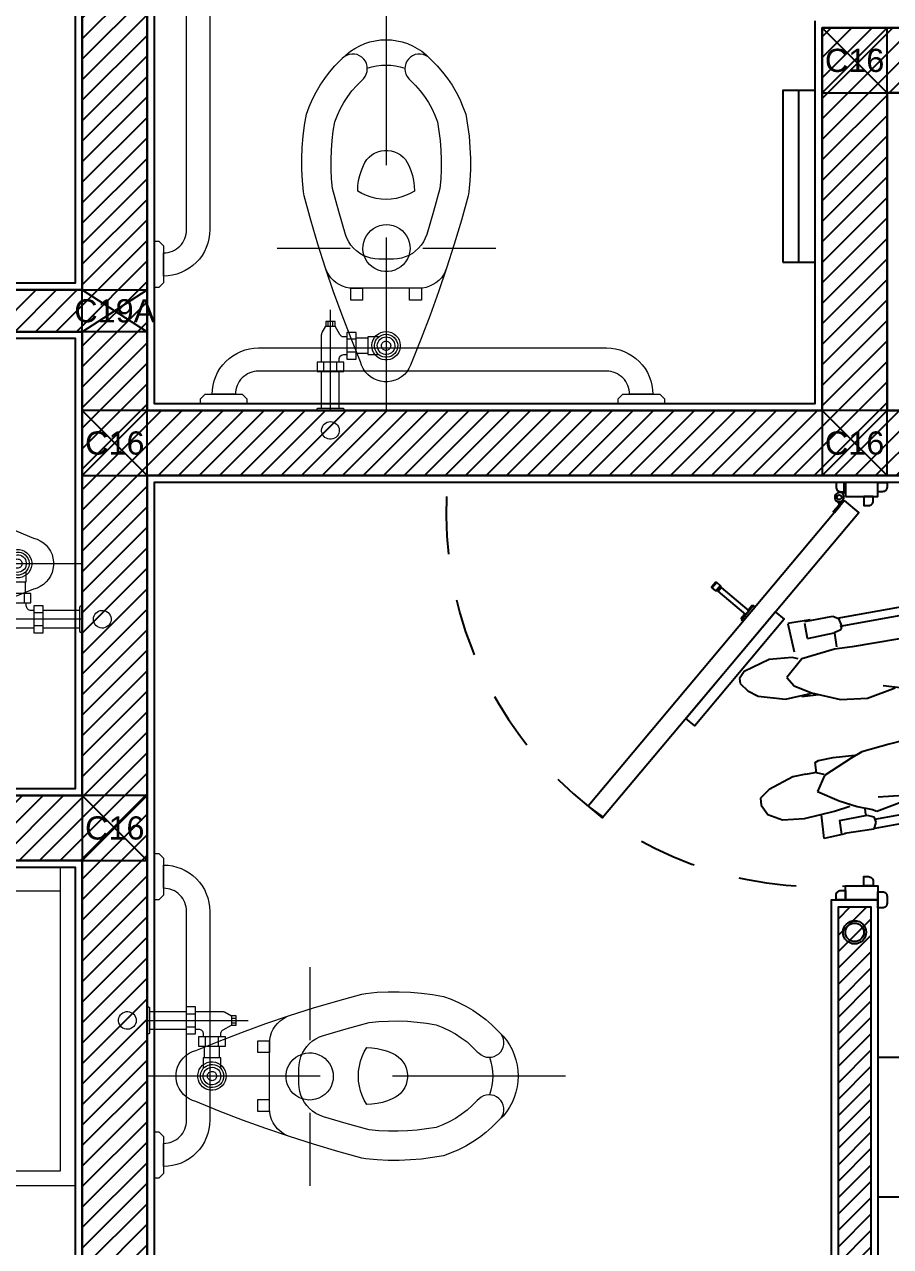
# Model space of a CAD drawing. Header units: metres. Extents: x 301.4 to 351.3, y 108.6 to 130.3.
# Drawn here: x 317.685 to 319.552, y 118.898 to 121.533 of the extents above; entities that cross this region are included whole.
import ezdxf
from ezdxf.enums import TextEntityAlignment as Align

# ---------------------------------------------------------------- set-up
doc = ezdxf.new("R2010")
doc.units = ezdxf.units.M
doc.header["$MEASUREMENT"] = 0
doc.linetypes.add('HIDDEN2', pattern=[0.1875, 0.125, -0.0625])
doc.layers.get('0').update_dxf_attribs({"color": 250, "linetype": 'CONTINUOUS', "lineweight": 25})
for name, color, linetype in [('ACCE0001', 1, 'CONTINUOUS'), ('AZJO0252', 252, 'CONTINUOUS'), ('BDOR0001', 1, 'CONTINUOUS'), ('BDOR000H', 7, 'HIDDEN2'), ('DOOR0001', 1, 'CONTINUOUS'), ('MAMP0002', 2, 'CONTINUOUS'), ('MAMP000F', 7, 'CONTINUOUS'), ('MRCO0001', 1, 'CONTINUOUS'), ('MURO000F', 7, 'CONTINUOUS'), ('PEPL0001', 1, 'CONTINUOUS')]:
    doc.layers.add(name, color=color, linetype=linetype)
doc.layers.add('ARTE0001', color=1, linetype='CONTINUOUS', lineweight=13)
doc.layers.add('MURO0004', color=4, linetype='CONTINUOUS', lineweight=30)
for name, color, linetype, plot in [('COLU_C16', 161, 'CONTINUOUS', False), ('COLU_C19', 161, 'CONTINUOUS', False), ('TUBO__NP', 161, 'CONTINUOUS', False)]:
    doc.layers.add(name, color=color, linetype=linetype, plot=plot)
doc.styles.add('Arial', font='arial.ttf', dxfattribs={"height": 0.15875})

# ---------------------------------------------------------------- blocks, each defined once
blk = doc.blocks.new('American_Standart_Modelo M')
at = {"color": 1}
for points in [[(0.3502, 0.0789), (0.3502, 0.2365)], [(0.759, 0.0946), (0.7552, 0.0981), (0.7429, 0.1103), (0.7297, 0.1217), (0.716, 0.1323), (0.7016, 0.1421), (0.6866, 0.151), (0.6711, 0.1588), (0.6551, 0.1657), (0.6387, 0.1716), (0.6151, 0.1757), (0.5913, 0.1788), (0.5673, 0.1808), (0.5433, 0.1818), (0.5194, 0.1817), (0.4954, 0.1805), (0.4715, 0.1783), (0.4671, 0.1776), (0.4628, 0.1767), (0.4106, 0.1623), (0.3587, 0.1469), (0.3069, 0.1304), (0.2997, 0.1275), (0.2927, 0.1237), (0.2864, 0.1191), (0.2806, 0.1136), (0.2756, 0.1075), (0.2714, 0.1009), (0.268, 0.0937), (0.2656, 0.0862), (0.2641, 0.0785), (0.2636, 0.0706), (0.2636, -0.0707), (0.2641, -0.0786), (0.2656, -0.0863), (0.268, -0.0938), (0.2714, -0.101), (0.2756, -0.1076), (0.2806, -0.1137), (0.2864, -0.1192), (0.2927, -0.1238), (0.2997, -0.1276), (0.3069, -0.1305), (0.3585, -0.147), (0.4106, -0.1623), (0.4628, -0.1768), (0.4671, -0.1777), (0.4715, -0.1784), (0.4954, -0.1806), (0.5194, -0.1818), (0.5433, -0.1819), (0.5673, -0.1809), (0.5913, -0.1789), (0.6151, -0.1758), (0.6387, -0.1717), (0.6551, -0.1658), (0.6711, -0.1589), (0.6866, -0.1511), (0.7016, -0.1422), (0.716, -0.1324), (0.7297, -0.1218), (0.7429, -0.1104), (0.7552, -0.0982), (0.759, -0.0947), (0.7671, -0.0863), (0.7745, -0.0771), (0.7809, -0.0672), (0.7866, -0.057), (0.7912, -0.0461), (0.7948, -0.0349), (0.7974, -0.0234), (0.799, -0.0118), (0.7995, 0), (0.799, 0.0117), (0.7974, 0.0233), (0.7948, 0.0348), (0.7912, 0.046), (0.7866, 0.0568), (0.7809, 0.0671), (0.7745, 0.077), (0.7671, 0.0862), (0.759, 0.0946), (0.7628, 0.0903), (0.7657, 0.0852), (0.7677, 0.0798), (0.7687, 0.0741), (0.7685, 0.0682), (0.7673, 0.0625), (0.7651, 0.0572), (0.762, 0.0524), (0.7579, 0.0481), (0.7532, 0.0446), (0.7479, 0.0422), (0.7424, 0.0408), (0.7365, 0.0404), (0.7308, 0.041), (0.7252, 0.0427), (0.7201, 0.0454), (0.7155, 0.049), (0.7116, 0.0525), (0.7008, 0.0633), (0.6894, 0.0734), (0.6771, 0.0827), (0.6643, 0.0911), (0.6509, 0.0985), (0.637, 0.105), (0.6227, 0.1105), (0.6023, 0.1139), (0.5819, 0.1164), (0.5612, 0.1181), (0.5407, 0.1188), (0.52, 0.1186), (0.4993, 0.1177), (0.4788, 0.1157), (0.4291, 0.102), (0.3797, 0.0875), (0.3716, 0.0845), (0.3638, 0.0805), (0.3566, 0.0757), (0.35, 0.07), (0.3441, 0.0637), (0.3389, 0.0567), (0.3346, 0.0492), (0.3311, 0.0412), (0.3287, 0.033), (0.3272, 0.0244), (0.3266, 0.0157), (0.3266, -0.0158), (0.3272, -0.0245), (0.3287, -0.033), (0.3311, -0.0413), (0.3346, -0.0494), (0.3389, -0.0568), (0.3441, -0.0638), (0.35, -0.0701), (0.3566, -0.0758), (0.3638, -0.0806), (0.3716, -0.0845), (0.3797, -0.0876), (0.4291, -0.1021), (0.4788, -0.1158), (0.4993, -0.1177), (0.52, -0.1187), (0.5407, -0.1188), (0.5612, -0.1181), (0.5819, -0.1165), (0.6023, -0.114), (0.6227, -0.1106), (0.637, -0.1051), (0.6509, -0.0986), (0.6643, -0.0912), (0.6771, -0.0828), (0.6894, -0.0736), (0.7008, -0.0634), (0.7116, -0.0525), (0.7155, -0.0491), (0.7201, -0.0455), (0.7252, -0.0428), (0.7308, -0.0411), (0.7365, -0.0405), (0.7424, -0.0409), (0.7479, -0.0423), (0.7532, -0.0448), (0.7579, -0.0482), (0.762, -0.0524), (0.7651, -0.0573), (0.7673, -0.0626), (0.7685, -0.0683), (0.7687, -0.0742), (0.7677, -0.0799), (0.7657, -0.0853), (0.7628, -0.0904), (0.759, -0.0947)], [(0.3069, 0.1304), (0.256, 0.1131), (0.2053, 0.0947), (0.155, 0.0755), (0.1051, 0.0551), (0.0976, 0.0527), (0.0905, 0.0492), (0.0838, 0.0448), (0.0779, 0.0395), (0.0728, 0.0334), (0.0686, 0.0267), (0.0653, 0.0194), (0.0632, 0.0118), (0.0621, 0.004), (0.0621, -0.0041), (0.0632, -0.0119), (0.0653, -0.0195), (0.0686, -0.0268), (0.0728, -0.0335), (0.0779, -0.0396), (0.0838, -0.0449), (0.0905, -0.0494), (0.0976, -0.0528), (0.1051, -0.0552), (0.155, -0.0756), (0.2053, -0.0949), (0.256, -0.1132), (0.3069, -0.1305)], [(0.2636, 0.0762), (0.2382, 0.0762), (0.2382, 0.0507), (0.2636, 0.0507)], [(0.7382, -0.0405), (0.7411, -0.0306), (0.7432, -0.0206), (0.7446, -0.0103), (0.745, 0), (0.7446, 0.0103), (0.7432, 0.0204), (0.7411, 0.0305), (0.7382, 0.0404)], [(0.3728, 0), (0, 0)], [(0.9018, 0), (0.5291, 0)], [(0.1587, -0.0163), (0.1587, -0.0396), (0.1207, -0.0396), (0.1207, -0.0163)], [(0.1233, -0.0396), (0.1233, -0.0646)], [(0.1559, -0.0396), (0.1559, -0.0646)], [(0.1256, -0.0646), (0.1256, -0.0846)], [(0.1536, -0.0646), (0.1536, -0.0846)], [(0.3502, -0.235), (0.3502, -0.0774)], [(0.005, -0.1011), (0.0842, -0.1011)], [(0.1042, -0.1011), (0.1106, -0.1011), (0.1125, -0.1009), (0.1144, -0.1003), (0.1162, -0.0994), (0.1177, -0.0982), (0.1189, -0.0966), (0.1198, -0.0949), (0.1204, -0.093), (0.1207, -0.091), (0.1207, -0.0846)], [(0.1587, -0.0846), (0.1587, -0.091), (0.1588, -0.0928), (0.1592, -0.0945), (0.16, -0.096), (0.161, -0.0975), (0.1622, -0.0987), (0.1637, -0.0998), (0.1818, -0.1101)], [(0, -0.12), (0.2173, -0.12)], [(0.0842, -0.1061), (0.1042, -0.1061)], [(0.1042, -0.1391), (0.1634, -0.1391), (0.1651, -0.1389), (0.1667, -0.1384), (0.1683, -0.1378), (0.1818, -0.1301), (0.1818, -0.1101), (0.1917, -0.1101), (0.1917, -0.1301), (0.1818, -0.1301)], [(0.1818, -0.1151), (0.1917, -0.1151)], [(0.1818, -0.125), (0.1917, -0.125)], [(0.005, -0.1391), (0.0842, -0.1391)], [(0.0842, -0.134), (0.1042, -0.134)]]:
    blk.add_lwpolyline(points, dxfattribs=at)
for points in [[(0.4845, -0.0608), (0.4958, -0.0592), (0.5069, -0.0567), (0.5178, -0.0534), (0.5283, -0.0491), (0.5349, -0.0458), (0.541, -0.0416), (0.5464, -0.0367), (0.5512, -0.031), (0.555, -0.0248), (0.558, -0.0181), (0.56, -0.011), (0.561, -0.0037), (0.561, 0.0036), (0.56, 0.0109), (0.558, 0.018), (0.555, 0.0247), (0.5512, 0.0309), (0.5464, 0.0366), (0.541, 0.0415), (0.5349, 0.0457), (0.5283, 0.049), (0.5178, 0.0533), (0.5069, 0.0566), (0.4958, 0.0592), (0.4845, 0.0607), (0.4731, 0.0612), (0.4678, 0.0519), (0.4634, 0.0421), (0.4598, 0.0319), (0.4574, 0.0214), (0.4558, 0.0107), (0.4553, 0), (0.4558, -0.0108), (0.4574, -0.0215), (0.4598, -0.032), (0.4634, -0.0422), (0.4678, -0.052), (0.4731, -0.0613)], [(0.1698, 0.0058), (0.1681, 0.0113), (0.1654, 0.0166), (0.1619, 0.0211), (0.1574, 0.0249), (0.1523, 0.0278), (0.1469, 0.0298), (0.1411, 0.0306), (0.1352, 0.0303), (0.1295, 0.0289), (0.1243, 0.0266), (0.1195, 0.0231), (0.1155, 0.0189), (0.1123, 0.014), (0.1102, 0.0086), (0.1091, 0.0029), (0.1091, -0.003), (0.1102, -0.0087), (0.1123, -0.0141), (0.1155, -0.0191), (0.1195, -0.0232), (0.1243, -0.0267), (0.1295, -0.029), (0.1352, -0.0304), (0.1411, -0.0307), (0.1469, -0.0299), (0.1523, -0.0279), (0.1574, -0.0251), (0.1619, -0.0212), (0.1654, -0.0166), (0.1681, -0.0115), (0.1698, -0.0059), (0.1703, 0), (0.1703, 0)], [(0.4005, 0.0081), (0.3989, 0.0154), (0.3962, 0.0224), (0.3926, 0.0288), (0.3881, 0.0347), (0.3827, 0.0398), (0.3766, 0.0441), (0.3701, 0.0475), (0.363, 0.0499), (0.3558, 0.0513), (0.3484, 0.0516), (0.341, 0.0507), (0.3338, 0.0488), (0.327, 0.0459), (0.3206, 0.0421), (0.3149, 0.0374), (0.3099, 0.0318), (0.3059, 0.0256), (0.3027, 0.0189), (0.3005, 0.0118), (0.2995, 0.0045), (0.2995, -0.003), (0.3005, -0.0103), (0.3027, -0.0175), (0.3059, -0.0241), (0.3099, -0.0303), (0.3149, -0.0359), (0.3206, -0.0406), (0.327, -0.0444), (0.3338, -0.0473), (0.341, -0.0492), (0.3484, -0.05), (0.3558, -0.0498), (0.363, -0.0484), (0.3701, -0.046), (0.3766, -0.0426), (0.3827, -0.0383), (0.3881, -0.0332), (0.3926, -0.0273), (0.3962, -0.0208), (0.3989, -0.0139), (0.4005, -0.0066), (0.4011, 0.0007), (0.4011, 0.0007)], [(0.1642, 0.0047), (0.1628, 0.0092), (0.1607, 0.0135), (0.1577, 0.0172), (0.1542, 0.0203), (0.15, 0.0227), (0.1455, 0.0242), (0.1408, 0.0249), (0.1361, 0.0247), (0.1315, 0.0236), (0.1271, 0.0216), (0.1232, 0.0188), (0.12, 0.0154), (0.1174, 0.0115), (0.1156, 0.007), (0.1148, 0.0024), (0.1148, -0.0025), (0.1156, -0.0071), (0.1174, -0.0115), (0.12, -0.0155), (0.1232, -0.0189), (0.1271, -0.0217), (0.1315, -0.0237), (0.1361, -0.0248), (0.1408, -0.0251), (0.1455, -0.0243), (0.15, -0.0228), (0.1542, -0.0204), (0.1577, -0.0173), (0.1607, -0.0136), (0.1628, -0.0093), (0.1642, -0.0048), (0.1647, 0), (0.1647, 0)], [(0.1583, 0.0035), (0.1573, 0.0071), (0.1557, 0.0103), (0.1534, 0.0131), (0.1506, 0.0154), (0.1475, 0.0172), (0.1441, 0.0184), (0.1406, 0.0189), (0.1369, 0.0187), (0.1334, 0.0179), (0.1301, 0.0164), (0.1272, 0.0143), (0.1247, 0.0117), (0.1227, 0.0087), (0.1214, 0.0054), (0.1207, 0.0017), (0.1207, -0.0018), (0.1214, -0.0054), (0.1227, -0.0088), (0.1247, -0.0118), (0.1272, -0.0145), (0.1301, -0.0165), (0.1334, -0.018), (0.1369, -0.0188), (0.1406, -0.0191), (0.1441, -0.0185), (0.1475, -0.0173), (0.1506, -0.0155), (0.1534, -0.0132), (0.1557, -0.0103), (0.1573, -0.0071), (0.1582, -0.0036), (0.1587, 0), (0.1587, 0)], [(0.1495, 0.0018), (0.1489, 0.0036), (0.1481, 0.0054), (0.1469, 0.0069), (0.1454, 0.0081), (0.1438, 0.0091), (0.142, 0.0096), (0.1401, 0.01), (0.1382, 0.0098), (0.1364, 0.0094), (0.1346, 0.0086), (0.1331, 0.0075), (0.1318, 0.0061), (0.1307, 0.0045), (0.13, 0.0028), (0.1297, 0.0009), (0.1297, -0.001), (0.13, -0.0029), (0.1307, -0.0046), (0.1318, -0.0062), (0.1331, -0.0076), (0.1346, -0.0087), (0.1364, -0.0095), (0.1382, -0.01), (0.1401, -0.0101), (0.142, -0.0097), (0.1438, -0.0091), (0.1454, -0.0082), (0.1469, -0.007), (0.1481, -0.0055), (0.1489, -0.0037), (0.1495, -0.0019), (0.1497, 0), (0.1497, 0)], [(0.2382, -0.0509), (0.2382, -0.0763), (0.2636, -0.0763), (0.2636, -0.0509)], [(0.1686, -0.0846), (0.1106, -0.0846), (0.1106, -0.0646), (0.1686, -0.0646)], [(-0.0242, -0.1165), (-0.0253, -0.113), (-0.0269, -0.1097), (-0.0291, -0.1068), (-0.0319, -0.1045), (-0.035, -0.1027), (-0.0384, -0.1015), (-0.0421, -0.101), (-0.0456, -0.1012), (-0.0491, -0.102), (-0.0525, -0.1035), (-0.0555, -0.1057), (-0.0579, -0.1082), (-0.0598, -0.1113), (-0.0612, -0.1147), (-0.0619, -0.1182), (-0.0619, -0.1218), (-0.0612, -0.1255), (-0.0598, -0.1288), (-0.0579, -0.1318), (-0.0555, -0.1345), (-0.0525, -0.1366), (-0.0491, -0.1381), (-0.0456, -0.139), (-0.0421, -0.1391), (-0.0384, -0.1385), (-0.035, -0.1374), (-0.0319, -0.1355), (-0.0291, -0.1332), (-0.0269, -0.1304), (-0.0253, -0.1272), (-0.0242, -0.1237), (-0.0239, -0.12), (-0.0239, -0.12)], [(0.0049, -0.093), (0.0048, -0.0926), (0.0046, -0.0922), (0.0043, -0.0918), (0.004, -0.0914), (0.0035, -0.0912), (0.003, -0.0911), (0.0026, -0.091), (0, -0.091), (0, -0.149), (0.0026, -0.149), (0.003, -0.149), (0.0035, -0.1488), (0.004, -0.1486), (0.0043, -0.1483), (0.0046, -0.148), (0.0048, -0.1475), (0.0049, -0.147), (0.005, -0.1466), (0.005, -0.0936)], [(0.1042, -0.149), (0.0842, -0.149), (0.0842, -0.091), (0.1042, -0.091)]]:
    blk.add_lwpolyline(points, close=True, dxfattribs=at)
blk = doc.blocks.new('ZZ_PASAM_02_SS')
for points in [[(-0.65, 0), (-0.55, 0), (-0.55, -0.01), (-0.56, -0.02), (-0.64, -0.02), (-0.65, -0.01)], [(-0.05, 0), (0.05, 0), (0.05, -0.01), (0.04, -0.02), (-0.04, -0.02), (-0.05, -0.01)]]:
    blk.add_lwpolyline(points, close=True)
blk.add_lwpolyline([(-0.075, -0.07, 0.414214), (-0.025, -0.02), (0.025, -0.02, -0.414214), (-0.075, -0.12), (-0.525, -0.12, -0.414214), (-0.625, -0.02), (-0.575, -0.02, 0.414214), (-0.525, -0.07)], format="xyb", close=True)
blk = doc.blocks.new('BISAG_MAMP_01')
for points in [[(-0.01, -0.0006, -0.192981), (-0.0077, 0.0064), (-0.0109, 0.0026, -0.414214), (-0.0179, 0.002), (-0.0309, 0.0129), (-0.0329, 0.0106), (-0.0198, -0.0003, 0.345326)], [(0.01, 0, 5.181866), (0.0072, -0.0069, 0.345326), (0.015, -0.013), (0.032, -0.013), (0.032, -0.01), (0.015, -0.01, -0.414214), (0.01, -0.005)]]:
    blk.add_lwpolyline(points, format="xyb", close=True)
blk.add_circle((0, 0), 0.005)
blk = doc.blocks.new('MARCO_MAMP_02')
for points in [[(0, 0.035), (0, 0.055), (-0.01, 0.055, 0.414214), (-0.02, 0.045), (-0.02, 0.035)], [(-0.03, -0.005), (-0.05, -0.005), (-0.05, -0.015, 0.414214), (-0.04, -0.025), (-0.03, -0.025)], [(0, -0.035), (0, -0.055), (-0.01, -0.055, -0.414214), (-0.02, -0.045), (-0.02, -0.035)]]:
    blk.add_lwpolyline(points, format="xyb", close=True)
blk.add_lwpolyline([(-0.03, 0.035), (-0.03, -0.035), (0, -0.035), (0, 0.035)], close=True)
blk = doc.blocks.new('MARCO_MAMP_01')
for points in [[(0, 0.035), (0, 0.055), (0.01, 0.055, -0.414214), (0.02, 0.045), (0.02, 0.035)], [(0.03, -0.005), (0.05, -0.005), (0.05, -0.015, -0.414214), (0.04, -0.025), (0.03, -0.025)], [(-0.0175, -0.045), (-0.0175, -0.035), (0.0175, -0.035), (0.0175, -0.045, -0.414214), (0.0075, -0.055), (-0.0075, -0.055, -0.414214)]]:
    blk.add_lwpolyline(points, format="xyb", close=True)
blk.add_lwpolyline([(0.03, 0.035), (0.03, -0.035), (0, -0.035), (0, 0.035)], close=True)
blk = doc.blocks.new('SODA')
for p, q in [((-1.5754, 0.3684), (0, 0.3684)), ((-1.5754, -0.3176), (-1.5754, 0.3684)), ((-1.5437, 0.3684), (-1.5437, 0.3176)), ((-1.5437, -0.2859), (-1.5437, 0.3684)), ((-0.0318, -0.2859), (-0.0318, 0.3684)), ((0, -0.3176), (0, 0.3684)), ((-0.5732, 0.3176), (-1.5437, 0.3176)), ((-1.0022, 0.3176), (-0.0318, 0.3176)), ((-1.226, 0.2986), (-0.9654, 0.2986)), ((-1.0022, 0.2986), (-0.9654, 0.2986)), ((-0.9179, 0.2986), (-0.6573, 0.2986)), ((-0.9179, 0.2986), (-0.6573, 0.2986)), ((-0.6098, 0.2986), (-0.3492, 0.2986)), ((-0.6098, 0.2986), (-0.3492, 0.2986)), ((-1.2483, 0.2764), (-1.2483, -0.2382)), ((-1.2334, 0.2716), (-1.1234, 0.0699)), ((-0.958, 0.2716), (-1.0681, 0.0699)), ((-0.9432, 0.2764), (-0.9432, -0.2382)), ((-0.9432, 0.2764), (-0.9432, -0.2382)), ((-0.9402, 0.2764), (-0.9402, -0.2382)), ((-0.9402, 0.2764), (-0.9402, -0.2382)), ((-0.8141, 0.0699), (-0.9276, 0.2716)), ((-0.8141, 0.0699), (-0.9276, 0.2716)), ((-0.7611, 0.0698), (-0.6476, 0.2716)), ((-0.7611, 0.0698), (-0.6476, 0.2716)), ((-0.6351, 0.2764), (-0.6351, -0.2382)), ((-0.6351, 0.2764), (-0.6351, -0.2382)), ((-0.6321, 0.2764), (-0.6321, -0.2382)), ((-0.6321, 0.2764), (-0.6321, -0.2382)), ((-0.5045, 0.0698), (-0.6195, 0.2716)), ((-0.5045, 0.0698), (-0.6195, 0.2716)), ((-0.4514, 0.0698), (-0.3395, 0.2716)), ((-0.327, 0.2764), (-0.327, -0.2382)), ((-1.1235, -0.0318), (-1.2336, -0.2336)), ((-1.1235, -0.0318), (-1.2336, -0.2336)), ((-1.0679, -0.0318), (-0.9579, -0.2336)), ((-1.0679, -0.0318), (-0.9579, -0.2336)), ((-0.9276, -0.2336), (-0.8141, -0.0318)), ((-0.9276, -0.2336), (-0.8141, -0.0318)), ((-0.6476, -0.2336), (-0.7611, -0.0318)), ((-0.6476, -0.2336), (-0.7611, -0.0318)), ((-0.6195, -0.2336), (-0.5045, -0.0318)), ((-0.6195, -0.2336), (-0.5045, -0.0318)), ((-0.3395, -0.2336), (-0.4514, -0.0318)), ((-0.3395, -0.2336), (-0.4514, -0.0318)), ((-1.226, -0.2605), (-0.9654, -0.2605)), ((-1.226, -0.2605), (-0.9654, -0.2605)), ((-0.9179, -0.2605), (-0.6573, -0.2605)), ((-0.9179, -0.2605), (-0.6573, -0.2605)), ((-0.6098, -0.2605), (-0.3492, -0.2605)), ((-0.6098, -0.2605), (-0.3492, -0.2605)), ((-1.5437, -0.2859), (-0.0318, -0.2859)), ((-1.5754, -0.3176), (0, -0.3176))]:
    blk.add_line(p, q)
for centre, radius in [((-1.0957, 0.0191), 0.0288), ((-1.0957, 0.0191), 0.0258), ((-0.7876, 0.0191), 0.0288), ((-0.7876, 0.0191), 0.0258), ((-0.4795, 0.0191), 0.0288)]:
    blk.add_circle(centre, radius)
for centre, major_axis, ratio, start_param, end_param in [((-1.226, 0.2764), (0.0157, 0.0157), 1, 0.785398, 2.356195), ((-0.9654, 0.2764), (-0.0157, 0.0157), 1, 3.926991, 5.497787), ((-0.9654, 0.2764), (-0.0157, 0.0157), 1, 3.926991, 5.497787), ((-0.9179, 0.2764), (-0.0157, 0.0157), 1, -0.785398, 0.785397), ((-0.9179, 0.2764), (-0.0157, 0.0157), 1, -0.785398, 0.785397), ((-0.6573, 0.2764), (0.0157, 0.0157), 1, 5.497787, 7.068584), ((-0.6573, 0.2764), (0.0157, 0.0157), 1, 5.497787, 7.068584), ((-0.6098, 0.2764), (0.0157, 0.0157), 1, 0.785398, 2.356193), ((-0.6098, 0.2764), (0.0157, 0.0157), 1, 0.785398, 2.356193), ((-1.0957, 0.0191), (-0.0314, 0.0314), 1, 3.926991, 10.210176), ((-1.0957, 0.0191), (-0.0314, 0.0314), 1, 3.926991, 10.210176), ((-1.0957, 0.0191), (-0.0314, 0.0314), 1, 3.926991, 10.210176), ((-1.0957, 0.0191), (-0.027, 0.027), 1, 3.926991, 10.210176), ((-0.7876, 0.0191), (0.0314, 0.0314), 1, 5.497787332956582, 11.78097264013617), ((-0.7876, 0.0191), (0.0314, 0.0314), 1, 5.497787332956582, 11.78097264013617), ((-0.4795, 0.0191), (-0.0314, 0.0314), 1, 3.926991, 10.210176), ((-0.4795, 0.0191), (-0.0314, 0.0314), 1, 3.926991, 10.210176), ((-0.4795, 0.0191), (-0.027, 0.027), 1, 3.926991, 10.210176), ((-1.0957, 0.0191), (0.0314, 0.0314), 1, 2.482956, 5.371026), ((-1.0957, 0.0191), (0.027, 0.027), 1, 2.504193, 5.349789), ((-1.226, -0.2382), (0.0157, 0.0157), 1, 2.356195, 3.926991), ((-1.226, -0.2382), (0.0157, 0.0157), 1, 2.356195, 3.926991), ((-0.9654, -0.2382), (-0.0206, 0.0085), 0.998708, 1.963038, 3.534749), ((-0.9654, -0.2382), (-0.0206, 0.0085), 0.998708, 1.963038, 3.534749), ((-0.9179, -0.2382), (-0.0157, 0.0157), 1, 0.785398, 2.356195), ((-0.6573, -0.2382), (0.0157, 0.0157), 1, 3.926991, 5.497787), ((-0.6573, -0.2382), (0.0157, 0.0157), 1, 3.926991, 5.497787), ((-0.6098, -0.2382), (0.0157, 0.0157), 1, 2.356195, 3.926991), ((-0.6098, -0.2382), (0.0157, 0.0157), 1, 2.356195, 3.926991), ((-0.3492, -0.2382), (-0.0157, 0.0157), 1, 2.356195, 3.926991), ((-0.3492, -0.2382), (-0.0157, 0.0157), 1, 2.356195, 3.926991)]:
    blk.add_ellipse(centre, major_axis=major_axis, ratio=ratio, start_param=start_param, end_param=end_param)
at = {"extrusion": (0, 0, -1)}
blk.add_ellipse((-0.3492, 0.2764), major_axis=(-0.0157, 0.0157), ratio=1, start_param=0.785398, end_param=2.356193, dxfattribs=at)
blk = doc.blocks.new('DISKP_01')
for p, q in [((0.0072, 0.4526), (0.1648, 0.6102)), ((0.0312, 0.4327), (0.1983, 0.5998)), ((0.1606, 0.5986), (0.1778, 0.5813)), ((0.2192, 0.5789), (0.044, 0.4036)), ((0.1777, 0.4986), (0.0996, 0.4205)), ((0.1197, 0.4004), (0.1978, 0.4786)), ((0.1978, 0.4786), (0.1777, 0.4986)), ((-0.0917, 0.3942), (-0.0229, 0.4431)), ((-0.0229, 0.4431), (-0.0027, 0.4463)), ((-0.0027, 0.4463), (0.0185, 0.4377)), ((0.0185, 0.4377), (0.0597, 0.354)), ((0.1037, 0.4164), (0.0583, 0.371)), ((0.1149, 0.4042), (0.0669, 0.3562)), ((0.0996, 0.4205), (0.1197, 0.4004)), ((-0.1387, 0.3686), (-0.1002, 0.3818)), ((-0.1002, 0.3818), (-0.0917, 0.3942)), ((-0.0997, 0.3803), (-0.1, 0.3637)), ((0.0836, 0.3729), (0.1406, 0.3418)), ((-0.1642, 0.3348), (-0.1387, 0.3686)), ((-0.1, 0.3637), (-0.0851, 0.333)), ((0.0597, 0.354), (0.06, 0.342)), ((-0.2047, 0.1967), (-0.0718, 0.3296)), ((-0.0407, 0.3189), (-0.1839, 0.1758)), ((-0.1712, 0.2946), (-0.1531, 0.3167)), ((-0.1656, 0.3065), (-0.1642, 0.3348)), ((-0.1531, 0.3167), (-0.1605, 0.3245)), ((-0.0882, 0.3375), (-0.1159, 0.3089)), ((-0.0851, 0.333), (-0.039, 0.342)), ((-0.0393, 0.3399), (-0.0177, 0.2909)), ((0.06, 0.342), (0.0986, 0.3275)), ((0.0986, 0.3275), (0.131, 0.3015)), ((0.1406, 0.3418), (0.2022, 0.2986)), ((-0.2713, 0.0466), (-0.026, 0.2919)), ((-0.1712, 0.2946), (-0.1724, 0.2877)), ((-0.1466, 0.2946), (-0.1611, 0.2822)), ((-0.1159, 0.3089), (-0.1466, 0.2946)), ((-0.0177, 0.2909), (-0.0016, 0.275)), ((0.0032, 0.2934), (-0.0024, 0.266)), ((0.131, 0.3015), (0.151, 0.2687)), ((0.2022, 0.2986), (0.2584, 0.2483)), ((-0.2107, 0.2347), (-0.1693, 0.2761)), ((-0.0095, 0.2653), (-0.1998, 0.075)), ((-0.1611, 0.2822), (-0.1724, 0.2877)), ((-0.0024, 0.266), (0.002, 0.2363)), ((0.1675, 0.2803), (0.1502, 0.2606)), ((0.1894, 0.278), (0.1675, 0.2803)), ((0.1931, 0.2764), (0.1872, 0.2615)), ((0.2139, 0.2786), (0.1894, 0.278)), ((0.2275, 0.2653), (0.2139, 0.2786)), ((0.2406, 0.2584), (0.2275, 0.2653)), ((-0.1988, 0.2392), (-0.1815, 0.222)), ((0.1502, 0.2606), (0.1273, 0.2311)), ((0.1411, 0.2169), (0.1483, 0.2561)), ((0.2604, 0.2376), (0.2406, 0.2584)), ((0.2584, 0.2483), (0.3251, 0.1654)), ((0.2833, 0.197), (0.2604, 0.2376)), ((-0.0269, 0.1953), (-0.0017, 0.2345)), ((0.002, 0.2363), (0.0096, 0.2084)), ((0.1273, 0.2311), (0.116, 0.187)), ((0.4149, 0.0552), (0.5789, 0.2192)), ((-0.0423, 0.1705), (-0.0269, 0.1953)), ((0.0096, 0.2084), (0.0196, 0.1901)), ((0.0141, 0.1988), (0.0321, 0.1336)), ((0.116, 0.187), (0.1208, 0.1741)), ((0.181, 0.2103), (0.1896, 0.1887)), ((0.1896, 0.1887), (0.1966, 0.1759)), ((0.2012, 0.1375), (0.2366, 0.1936)), ((0.2753, 0.1513), (0.2833, 0.197)), ((0.4815, 0.1948), (0.4034, 0.1167)), ((0.5998, 0.1983), (0.4194, 0.018)), ((0.5016, 0.1748), (0.4815, 0.1948)), ((-0.0784, 0.1364), (-0.044, 0.1652)), ((0.1176, 0.1795), (0.1141, 0.1512)), ((0.1208, 0.1741), (0.1352, 0.1569)), ((0.1577, 0.1609), (0.1767, 0.1416)), ((0.3116, 0.1406), (0.2769, 0.1601)), ((0.3251, 0.1654), (0.3527, 0.1082)), ((0.3883, -0.0505), (0.607, 0.1681)), ((0.4234, 0.0967), (0.5016, 0.1748)), ((0.5921, 0.1667), (0.5807, 0.1781)), ((-0.3137, 0.089), (-0.2542, 0.1484)), ((-0.1567, 0.0452), (-0.0784, 0.1364)), ((-0.0558, 0.1544), (-0.0496, 0.1398)), ((-0.0496, 0.1398), (-0.0416, 0.1354)), ((0.0321, 0.1336), (0.0541, 0.092)), ((0.1141, 0.1512), (0.1191, 0.1292)), ((0.1352, 0.1569), (0.1601, 0.1434)), ((0.1601, 0.1434), (0.2003, 0.1373)), ((0.2003, 0.1373), (0.2057, 0.1165)), ((0.2404, 0.1112), (0.2753, 0.1513)), ((0.3314, 0.1111), (0.3116, 0.1406)), ((-0.3402, 0.0726), (-0.2885, 0.1236)), ((-0.2339, 0.1281), (-0.292, 0.07)), ((0.1191, 0.1292), (0.1272, 0.1111)), ((0.1272, 0.1111), (0.1433, 0.098)), ((0.2057, 0.1165), (0.2172, 0.103)), ((0.2082, 0.099), (0.2404, 0.1112)), ((0.3983, 0.0699), (0.3368, 0.1116)), ((0.4075, 0.1126), (0.3835, 0.0886)), ((0.4034, 0.1167), (0.4234, 0.0967)), ((-0.2122, 0.0801), (-0.4225, -0.1302)), ((-0.2713, 0.0466), (-0.3186, 0.0939)), ((-0.2184, 0.0869), (-0.2213, 0.0965)), ((-0.2094, 0.078), (-0.2184, 0.0869)), ((0.0541, 0.092), (0.0837, 0.0636)), ((0.1433, 0.098), (0.1745, 0.0949)), ((0.1745, 0.0949), (0.2082, 0.099)), ((0.4187, 0.1004), (0.3982, 0.08)), ((-0.2797, 0.0122), (-0.3402, 0.0726)), ((-0.3376, 0.065), (-0.3349, 0.0678)), ((-0.1998, 0.075), (-0.2094, 0.078)), ((-0.1926, 0.0787), (-0.16, 0.047)), ((0.0295, 0.0469), (0.0297, 0.0662)), ((0.0837, 0.0636), (0.1353, 0.0299)), ((0.4185, 0.0315), (0.3983, 0.0699)), ((-0.3155, 0.0465), (-0.3173, 0.0447)), ((-0.2713, 0.0463), (-0.2852, 0.0184)), ((-0.1964, 0.0058), (-0.1784, 0.0297)), ((-0.1784, 0.0297), (-0.156, 0.0445)), ((-0.1601, 0.0294), (-0.1567, 0.0452)), ((0.0327, 0.0414), (-0.1116, -0.0705)), ((0.0107, -0.0071), (0.0378, 0.0355)), ((0.0777, 0.0214), (0.0529, 0.0314)), ((0.1353, 0.0299), (0.1768, 0.0211)), ((0.1768, 0.0211), (0.2064, 0.0305)), ((0.2053, 0.035), (0.2291, 0.024)), ((0.3978, -0.0275), (0.4185, 0.0315)), ((-0.437, -0.1189), (-0.2928, 0.0253)), ((-0.2408, -0.0155), (-0.1912, 0.0076)), ((0.2224, 0.0221), (0.1985, -0.0065)), ((0.2291, 0.024), (0.253, 0.0183)), ((0.253, 0.0183), (0.2863, 0.0208)), ((0.2792, 0.0206), (0.2888, -0.0037)), ((-0.2701, -0.0354), (-0.2408, -0.0155)), ((-0.0278, -0.0781), (0.0107, -0.0071)), ((0.0537, -0.2784), (0.3092, -0.0228)), ((0.2795, -0.0095), (0.0821, -0.2069)), ((0.1743, -0.0241), (0.1532, -0.0661)), ((0.1957, -0.0073), (0.1622, -0.03)), ((0.2888, -0.0037), (0.3083, -0.012)), ((0.3083, -0.012), (0.3204, -0.0152)), ((0.3259, -0.0151), (0.3209, -0.064)), ((-0.3071, -0.0633), (-0.2701, -0.0354)), ((-0.0689, -0.0422), (-0.0333, -0.0782)), ((0.178, -0.1817), (0.3159, -0.0438)), ((0.3697, -0.0625), (0.3978, -0.0275)), ((-0.3779, -0.1518), (-0.3071, -0.0633)), ((-0.1116, -0.0705), (-0.1502, -0.1021)), ((-0.0676, -0.165), (-0.0278, -0.0781)), ((0.1532, -0.0661), (0.0695, -0.1608)), ((0.3249, -0.0671), (0.2984, -0.0868)), ((0.331, -0.0709), (0.3209, -0.064)), ((0.3499, -0.0724), (0.331, -0.0709)), ((0.3697, -0.0625), (0.3499, -0.0724)), ((0.3655, -0.1064), (0.3697, -0.0625)), ((-0.4046, -0.1366), (-0.3242, -0.0812)), ((-0.1502, -0.1021), (-0.1813, -0.1189)), ((0.2984, -0.0868), (0.2824, -0.1196)), ((-0.4404, -0.1198), (-0.4841, -0.1665)), ((-0.4256, -0.1248), (-0.4404, -0.1198)), ((-0.4184, -0.1351), (-0.4256, -0.1248)), ((-0.1813, -0.1189), (-0.2708, -0.1975)), ((-0.1813, -0.1189), (-0.1851, -0.1178)), ((0.2829, -0.1185), (0.1989, -0.2025)), ((0.2705, -0.1312), (0.2842, -0.1394)), ((0.2842, -0.1394), (0.2932, -0.1301)), ((0.2932, -0.1301), (0.3021, -0.1296)), ((0.3021, -0.1296), (0.2981, -0.1517)), ((0.3095, -0.1557), (0.3522, -0.1287)), ((0.3522, -0.1287), (0.3655, -0.1064)), ((-0.4673, -0.1916), (-0.4236, -0.1493)), ((-0.4153, -0.1606), (-0.425, -0.1528)), ((-0.4236, -0.1493), (-0.4184, -0.1351)), ((-0.4209, -0.1773), (-0.4069, -0.1462)), ((-0.4069, -0.1462), (-0.4046, -0.1366)), ((0.2293, -0.2095), (0.2912, -0.1477)), ((0.2981, -0.1517), (0.3095, -0.1557)), ((-0.4834, -0.1649), (-0.5179, -0.1962)), ((-0.4673, -0.1916), (-0.4892, -0.1705)), ((-0.4326, -0.2161), (-0.4209, -0.1773)), ((-0.1136, -0.2037), (-0.061, -0.1608)), ((0.0611, -0.1768), (-0.0137, -0.2498)), ((0.0695, -0.1608), (0.0611, -0.1768)), ((0.0644, -0.1754), (0.0888, -0.2004)), ((0.221, -0.1794), (0.2343, -0.1927)), ((-0.5179, -0.1962), (-0.4794, -0.2303)), ((-0.457, -0.2114), (-0.4287, -0.1905)), ((-0.2708, -0.1975), (-0.3182, -0.2363)), ((-0.1566, -0.2469), (-0.1136, -0.2037)), ((0.0821, -0.2069), (0.0851, -0.2165)), ((-0.5067, -0.2556), (-0.457, -0.2114)), ((-0.4427, -0.2661), (-0.4326, -0.2161)), ((-0.3182, -0.2363), (-0.3425, -0.2474)), ((0.0871, -0.2193), (-0.1231, -0.4295)), ((-0.0422, -0.2274), (-0.0546, -0.2224)), ((0.0851, -0.2165), (0.094, -0.2254)), ((0.094, -0.2254), (0.1036, -0.2284)), ((-0.5357, -0.293), (-0.5067, -0.2556)), ((-0.3425, -0.2474), (-0.4059, -0.2729)), ((-0.3636, -0.2802), (-0.3329, -0.2445)), ((-0.2161, -0.2921), (-0.1633, -0.2557)), ((-0.1744, -0.2802), (-0.1566, -0.2469)), ((-0.0137, -0.2498), (-0.1439, -0.3824)), ((0.1302, -0.2385), (0.0748, -0.2993)), ((0.0951, -0.3197), (0.1514, -0.2579)), ((-0.4059, -0.2729), (-0.4427, -0.2661)), ((-0.4049, -0.2751), (-0.4123, -0.2938)), ((-0.3866, -0.3025), (-0.3636, -0.2802)), ((0.0192, -0.2868), (0.0797, -0.3472)), ((0.0533, -0.2783), (0.0255, -0.2923)), ((0.0537, -0.2784), (0.1, -0.3247)), ((-0.5447, -0.3255), (-0.5357, -0.293)), ((-0.4267, -0.3081), (-0.4473, -0.3276)), ((-0.4267, -0.3081), (-0.4123, -0.2938)), ((-0.4111, -0.2907), (-0.3945, -0.3054)), ((-0.3945, -0.3054), (-0.3866, -0.3025)), ((-0.2511, -0.3382), (-0.2161, -0.2921)), ((-0.1118, -0.4441), (0.0324, -0.2999)), ((0.0797, -0.3473), (0.1282, -0.2933)), ((-0.5364, -0.3491), (-0.5447, -0.3255)), ((-0.4473, -0.3276), (-0.4984, -0.3539)), ((-0.2751, -0.3976), (-0.2511, -0.3382)), ((0.0543, -0.3218), (0.0507, -0.3257)), ((0.072, -0.3451), (0.0746, -0.3422)), ((-0.5247, -0.3584), (-0.5364, -0.3491)), ((-0.4984, -0.3539), (-0.5247, -0.3584)), ((-0.2938, -0.4102), (-0.269, -0.3828)), ((-0.1439, -0.3824), (-0.1696, -0.4108)), ((-0.3188, -0.4361), (-0.2778, -0.399)), ((-0.2839, -0.4371), (-0.2751, -0.3976)), ((-0.1696, -0.4108), (-0.2269, -0.4566)), ((-0.1417, -0.4304), (-0.1634, -0.4099)), ((-0.3466, -0.4884), (-0.3188, -0.4361)), ((-0.2789, -0.4605), (-0.2839, -0.4371)), ((-0.1841, -0.4719), (-0.1408, -0.4313)), ((-0.1279, -0.4234), (-0.1408, -0.4313)), ((-0.1209, -0.4265), (-0.1279, -0.4234)), ((-0.1106, -0.4415), (-0.12, -0.427)), ((-0.1132, -0.4546), (-0.1106, -0.4415)), ((-0.2269, -0.4566), (-0.2789, -0.4605)), ((-0.2315, -0.4632), (-0.2365, -0.4756)), ((-0.1841, -0.4719), (-0.1605, -0.4951)), ((-0.1573, -0.4976), (-0.1132, -0.4546)), ((-0.3496, -0.513), (-0.3466, -0.4884)), ((-0.2365, -0.4756), (-0.2682, -0.5139)), ((-0.1818, -0.5245), (-0.2242, -0.4786)), ((-0.1809, -0.5251), (-0.147, -0.4902)), ((-0.3466, -0.5352), (-0.3496, -0.513)), ((-0.2682, -0.5139), (-0.3201, -0.5431)), ((-0.3387, -0.543), (-0.3466, -0.5352)), ((-0.3201, -0.5431), (-0.3387, -0.543))]:
    blk.add_line(p, q)
for centre, radius, start, end in [((0.2088, 0.5893), 0.0148, 315, 135), ((0.5893, 0.2088), 0.0148, 315, 135), ((-0.1943, 0.1863), 0.0148, 135, 315), ((-0.244, 0.1383), 0.0144, 315, 135), ((-0.3275, 0.0548), 0.0144, 135, 315), ((0.1884, -0.1921), 0.0148, 135, 315), ((0.1408, -0.2482), 0.0144, 317.6629, 137.6629), ((0.0613, -0.3354), 0.0144, 137.6629, 317.6629)]:
    blk.add_arc(centre, radius, start, end)
blk = doc.blocks.new('TOPE_COLG')
for p, q in [((0.0075, 0.0975), (-0.0075, 0.0975)), ((-0.0075, 0.0875), (0.0075, 0.0875)), ((0.0063, 0.0853), (-0.0062, 0.0853)), ((-0.005, 0.0832), (0.005, 0.0832))]:
    blk.add_line(p, q)
blk.add_lwpolyline([(-0.005, 0.005), (-0.005, 0.0832, 0.268001), (-0.0062, 0.0853, -0.26799), (-0.0075, 0.0875), (-0.0075, 0.0975, -0.414214), (-0.005, 0.1), (0.005, 0.1, -0.414214), (0.0075, 0.0975), (0.0075, 0.0875, -0.267949), (0.0063, 0.0853, 0.267949), (0.005, 0.0832), (0.005, 0.005), (-0.005, 0.005), (0.005, 0.005)], format="xyb")
for points in [[(-0.02, 0.005), (0.02, 0.005), (0.02, 0), (-0.02, 0)], [(-0.0135, 0.007), (-0.018, 0.007), (-0.018, 0.005), (-0.008, 0.005), (-0.008, 0.007), (-0.0125, 0.007), (-0.0125, 0.006), (-0.0135, 0.006)], [(0.0135, 0.007), (0.018, 0.007), (0.018, 0.005), (0.008, 0.005), (0.008, 0.007), (0.0125, 0.007), (0.0125, 0.006), (0.0135, 0.006)]]:
    blk.add_lwpolyline(points, close=True)
blk = doc.blocks.new('ZZ_PASAM_SS')
blk.add_lwpolyline([(0.825, 0.07, -0.414214), (0.875, 0.02), (0.925, 0.02, 0.414214), (0.825, 0.12), (0.075, 0.12, 0.414214), (-0.025, 0.02), (0.025, 0.02, -0.414214), (0.075, 0.07)], format="xyb", close=True)
for points in [[(-0.05, 0), (0.05, 0), (0.05, 0.01), (0.04, 0.02), (-0.04, 0.02), (-0.05, 0.01)], [(0.85, 0), (0.95, 0), (0.95, 0.01), (0.94, 0.02), (0.86, 0.02), (0.85, 0.01)]]:
    blk.add_lwpolyline(points, close=True)

msp = doc.modelspace()

# ---------------------------------------------------------------- hatches: boundary and pattern name
at = {"layer": 'MAMP000F'}
h = msp.add_hatch(dxfattribs=at)
h.set_pattern_fill('ANSI31', color=256, scale=0.2, angle=360, style=0)
h.set_pattern_definition([(45, (317.949584, 118.680256), (-0.01767767, 0.01767767), [])])
h.paths.add_polyline_path([(317.9496, 118.6803), (317.9496, 118.7503), (319.4396, 118.7503), (319.4396, 119.6303), (319.5096, 119.6303), (319.5096, 118.6803)])
at = {"layer": 'MURO000F'}
h = msp.add_hatch(dxfattribs=at)
h.set_pattern_fill('ANSI31', color=256, scale=0.25, angle=360, style=0)
h.set_pattern_definition([(45, (290.604584, 90.540256), (-0.022097087, 0.022097087), [])])
h.paths.add_polyline_path([(317.9496, 125.3203), (317.8096, 125.3203), (317.8096, 122.4503), (315.0496, 122.4503), (315.0496, 121.7103), (315.1896, 121.7103), (315.1896, 122.3103), (316.0896, 122.3103), (316.0896, 121.7103), (316.1796, 121.7103), (316.1796, 122.3103), (317.8096, 122.3103), (317.8096, 120.9603), (316.0896, 120.9603), (316.0896, 120.8703), (317.8096, 120.8703), (317.8096, 119.8703), (316.1796, 119.8703), (316.1796, 120.1199), (316.0896, 120.1203), (316.0896, 119.8703), (315.0496, 119.8703), (315.0496, 119.7303), (316.4296, 119.7303), (317.8096, 119.7303), (317.8096, 117.3503), (315.0496, 117.3503), (315.0496, 117.1603), (321.7896, 117.1603), (321.7896, 118.9103), (322.7696, 118.9103), (322.7696, 120.5603), (323.7296, 120.5603), (323.7296, 120.7003), (321.6496, 120.7003), (321.6496, 120.5603), (322.6296, 120.5603), (322.6296, 119.0503), (321.6496, 119.0503), (321.6496, 117.3503), (317.9496, 117.3503), (317.9496, 120.5603), (320.6096, 120.5603), (320.6096, 120.7003), (319.5446, 120.7003), (319.5446, 121.3853), (320.6096, 121.3853), (320.6096, 122.5453), (320.4696, 122.5453), (320.4696, 121.5253), (319.4046, 121.5253), (319.4046, 120.7003), (317.9496, 120.7003)])

# ---------------------------------------------------------------- linework, layer by layer
at = {"layer": 'ACCE0001'}
msp.add_line((319.3546, 121.0203), (319.3546, 121.3903), dxfattribs=at)
msp.add_lwpolyline([(319.3196, 121.0203), (319.3896, 121.0203), (319.3896, 121.3903), (319.3196, 121.3903)], close=True, dxfattribs=at)
msp.add_lwpolyline([(319.6246, 119.3053), (319.5246, 119.3053), (319.5246, 119.0053), (319.6246, 119.0053, 0.414214), (319.6446, 119.0253), (319.6446, 119.2853, 0.414214)], format="xyb", close=True, dxfattribs=at)
at = {"layer": 'AZJO0252'}
for points in [[(317.9646, 122.4403), (317.9646, 120.7153), (319.3896, 120.7153), (319.3896, 121.5403)], [(321.6496, 120.7003), (321.6496, 120.7153), (323.7446, 120.7153), (323.7446, 120.5453), (322.7846, 120.5453), (322.7846, 118.8953), (321.8046, 118.8953), (321.8046, 117.1453), (315.0346, 117.1453), (315.0346, 117.3653), (317.7946, 117.3653), (317.7946, 119.7153), (315.0346, 119.7153), (315.0346, 119.8853), (316.0746, 119.8853), (316.0746, 120.1353), (316.1946, 120.1353), (316.1946, 119.8853), (317.7946, 119.8853), (317.7946, 120.8553), (316.0746, 120.8553), (316.0746, 120.9753), (317.7946, 120.9753), (317.7946, 122.2953)], [(320.6096, 120.5603), (320.6096, 120.5453), (317.9646, 120.5453), (317.9646, 118.7653), (319.4246, 118.7653), (319.4246, 119.6453), (319.5246, 119.6453), (319.5246, 118.6653), (317.9646, 118.6653), (317.9646, 117.3653), (319.4246, 117.3653), (319.4246, 117.9653), (319.5246, 117.9653), (319.5246, 117.3653), (321.6346, 117.3653), (321.6346, 119.0653), (322.6146, 119.0653), (322.6146, 120.5453), (321.6496, 120.5453), (321.6496, 120.5603)]]:
    msp.add_lwpolyline(points, dxfattribs=at)
at = {"layer": 'BDOR0001'}
msp.add_lwpolyline([(319.4528, 120.5064), (318.9, 119.8476), (318.9307, 119.8219), (319.4835, 120.4807)], close=True, dxfattribs=at)
at = {"layer": 'BDOR000H'}
msp.add_arc((319.4008, 120.4804), 0.807, 177.5262, 273.8219, dxfattribs=at)
at = {"layer": 'COLU_C16'}
for p, q in [((319.5446, 121.5253), (319.4046, 121.3853)), ((319.4046, 121.5253), (319.5446, 121.3853)), ((317.9496, 120.7003), (317.8096, 120.5603)), ((317.8096, 120.7003), (317.9496, 120.5603)), ((319.5446, 120.7003), (319.4046, 120.5603)), ((319.4046, 120.7003), (319.5446, 120.5603)), ((317.9496, 119.8703), (317.8096, 119.7303)), ((317.8096, 119.8703), (317.9496, 119.7303))]:
    msp.add_line(p, q, dxfattribs=at)
for points in [[(319.5446, 121.5253), (319.4046, 121.5253), (319.4046, 121.3853), (319.5446, 121.3853)], [(317.9496, 120.7003), (317.8096, 120.7003), (317.8096, 120.5603), (317.9496, 120.5603)], [(319.5446, 120.7003), (319.4046, 120.7003), (319.4046, 120.5603), (319.5446, 120.5603)], [(317.9496, 119.8703), (317.8096, 119.8703), (317.8096, 119.7303), (317.9496, 119.7303)]]:
    msp.add_lwpolyline(points, close=True, dxfattribs=at)
at = {"layer": 'COLU_C19'}
for p, q in [((317.8096, 120.8703), (317.9496, 120.9603)), ((317.8096, 120.9603), (317.9496, 120.8703))]:
    msp.add_line(p, q, dxfattribs=at)
msp.add_lwpolyline([(317.8096, 120.8703), (317.8096, 120.9603), (317.9496, 120.9603), (317.9496, 120.8703)], close=True, dxfattribs=at)
at = {"layer": 'DOOR0001'}
msp.add_lwpolyline([(319.1107, 120.0364), (319.3035, 120.2662), (319.3226, 120.2502), (319.1298, 120.0203)], close=True, dxfattribs=at)
at = {"layer": 'MAMP0002'}
msp.add_lwpolyline([(317.9496, 118.6803), (317.9496, 118.7503), (319.4396, 118.7503), (319.4396, 119.6303), (319.5096, 119.6303), (319.5096, 118.6803)], close=True, dxfattribs=at)
at = {"layer": 'MURO0004'}
for points in [[(320.4696, 122.5603), (320.4696, 121.5253), (319.4046, 121.5253), (319.4046, 120.7003), (317.9496, 120.7003), (317.9496, 125.3203)], [(315.0496, 117.1603), (321.7896, 117.1603), (321.7896, 118.9103), (322.7696, 118.9103), (322.7696, 120.5603), (323.7296, 120.5603), (323.7296, 120.7003), (321.6496, 120.7003), (321.6496, 120.5603), (322.6296, 120.5603), (322.6296, 119.0503), (321.6496, 119.0503), (321.6496, 117.3503), (317.9496, 117.3503), (317.9496, 120.5603), (320.6096, 120.5603), (320.6096, 120.7003), (319.5446, 120.7003), (319.5446, 121.3853), (320.6096, 121.3853), (320.6096, 122.5603)], [(317.8096, 122.3103), (317.8096, 120.9603), (316.0896, 120.9603)], [(316.0896, 120.8703), (317.8096, 120.8703), (317.8096, 119.8703), (316.1796, 119.8703)], [(315.0496, 119.7303), (317.8096, 119.7303), (317.8096, 117.3503), (315.0496, 117.3503)]]:
    msp.add_lwpolyline(points, dxfattribs=at)
at = {"layer": 'TUBO__NP'}
for radius in [0.025, 0.02]:
    msp.add_circle((319.4746, 119.5753), radius, dxfattribs=at)

# ---------------------------------------------------------------- block references
at = {"layer": 'ACCE0001', "rotation": 49.99999999999591}
msp.add_blockref('TOPE_COLG', (319.2471, 120.2613), dxfattribs=at)
at = {"layer": 'ARTE0001', "xscale": -1}
for name, p, rotation in [('ZZ_PASAM_SS', (317.9646, 121.0153), 269.9999999999967), ('American_Standart_Modelo M', (317.8096, 121.7103), 359.9999999999984), ('American_Standart_Modelo M', (318.4646, 120.7003), 269.9999999999967), ('ZZ_PASAM_SS', (319.0146, 120.7153), 359.9999999999984), ('American_Standart_Modelo M', (317.8096, 120.3703), 359.9999999999984), ('American_Standart_Modelo M', (317.9496, 119.2653), 180)]:
    msp.add_blockref(name, p, dxfattribs=dict(at, rotation=rotation))
at = {"layer": 'ARTE0001', "rotation": 89.99999999999673}
msp.add_blockref('ZZ_PASAM_02_SS', (317.9646, 119.6953), dxfattribs=at)
at = {"layer": 'ARTE0001'}
msp.add_blockref('SODA', (317.7946, 119.3468), dxfattribs=at)
at = {"layer": 'BDOR0001', "rotation": 89.99999999999673}
msp.add_blockref('BISAG_MAMP_01', (319.4416, 120.5133), dxfattribs=at)
at = {"layer": 'MRCO0001', "rotation": 89.99999999999673}
for name, p in [('MARCO_MAMP_02', (319.4896, 120.5453)), ('MARCO_MAMP_01', (319.4896, 119.6453))]:
    msp.add_blockref(name, p, dxfattribs=at)
at = {"layer": 'PEPL0001', "xscale": -1, "rotation": 235.256455090565}
for p in [(319.8218, 121.9885), (319.8655, 120.0912)]:
    msp.add_blockref('DISKP_01', p, dxfattribs=at)

# ---------------------------------------------------------------- texts
at = {"layer": 'COLU_C16', "style": 'Arial'}
for p in [(319.4746, 121.4553), (317.8796, 120.6303), (319.4746, 120.6303), (317.8796, 119.8003)]:
    msp.add_text('C16', height=0.05, rotation=360, dxfattribs=at).set_placement(p, align=Align.MIDDLE_CENTER)
at = {"layer": 'COLU_C19', "style": 'Arial'}
msp.add_text('C19A', height=0.05, rotation=360, dxfattribs=at).set_placement((317.8796, 120.9153), align=Align.MIDDLE_CENTER)

doc.saveas('drawing.dxf')
